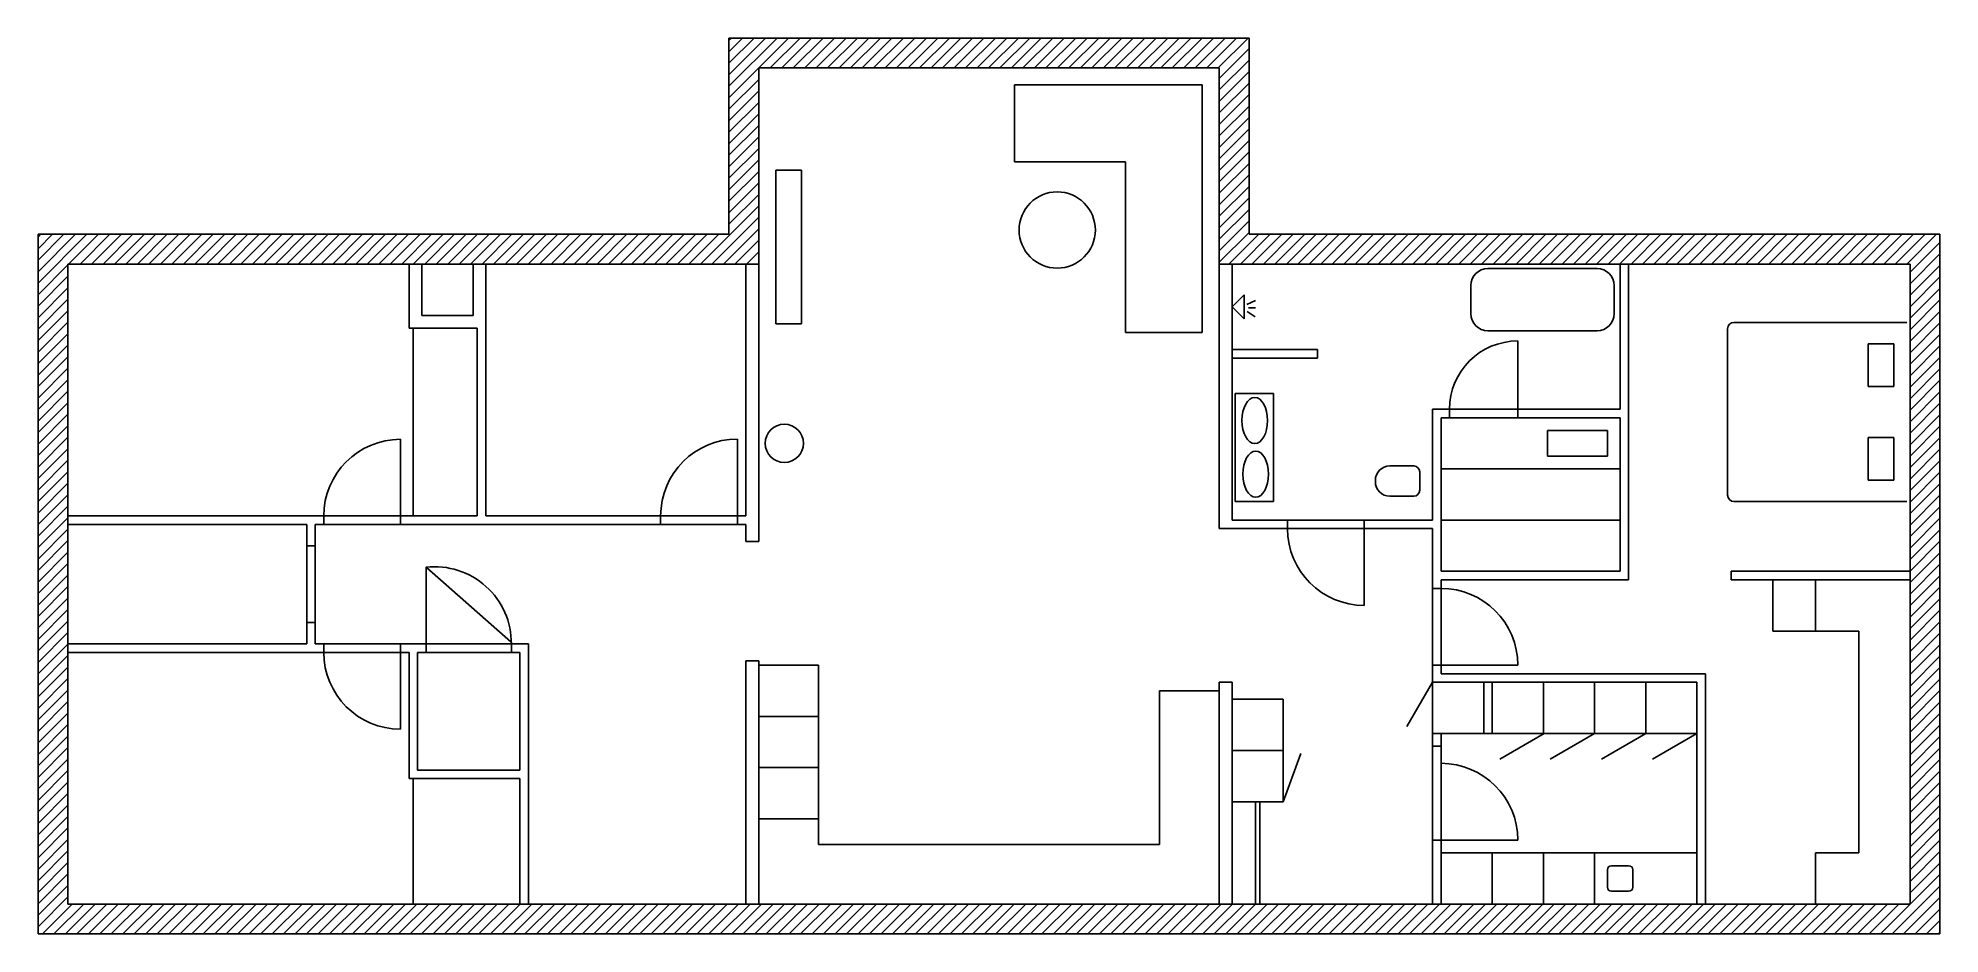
# Model space of a CAD drawing. Header units: millimetres. Extents: x -8450 to 13850, y -10150 to 350.
import ezdxf

# ---------------------------------------------------------------- set-up
doc = ezdxf.new("R2010")
doc.units = ezdxf.units.MM
doc.layers.get('0').update_dxf_attribs({"lineweight": 25, "true_color": 0xffffff})
doc.layers.add('Innerväggar', color=178, linetype='Continuous', lineweight=25, true_color=0x000000)

msp = doc.modelspace()

# ---------------------------------------------------------------- hatches: boundary and pattern name
h = msp.add_hatch()
h.set_pattern_fill('ANSI31', color=256, scale=30, style=0, pattern_type=0)
h.paths.add_polyline_path([(13500, -2300), (5400, -2300), (5400, 0), (0, 0), (0, -2300), (-8100, -2300), (-8100, -9800), (0, -9800), (5400, -9800), (13500, -9800)], flags=0)
h.paths.add_polyline_path([(5750, 350), (5750, -1950), (13850, -1950), (13850, -9800), (13850, -10150), (-8450, -10150), (-8450, -1950), (-350, -1950), (-350, 0), (-350, 350)], flags=0)

# ---------------------------------------------------------------- linework, layer by layer
for p, q in [((-350, 0), (-350, 350)), ((-350, 350), (5750, 350)), ((5750, 350), (5750, -1950)), ((-350, 0), (-350, -1950)), ((0, 0), (5400, 0)), ((0, -2300), (0, 0)), ((5400, -2300), (5400, 0)), ((5200, -200), (3000, -200)), ((3000, -200), (3000, -1100)), ((5200, -3100), (5200, -200)), ((3000, -1100), (4300, -1100)), ((4300, -1100), (4300, -3100)), ((200, -1200), (500, -1200)), ((200, -3000), (200, -1200)), ((500, -1200), (500, -3000)), ((-8450, -10150), (-8450, -1950)), ((-350, -1950), (-8450, -1950)), ((13850, -1950), (5750, -1950)), ((13850, -9800), (13850, -1950)), ((-8100, -9800), (-8100, -2300)), ((-8100, -2300), (0, -2300)), ((-8100, -2300), (-4100, -2300)), ((-8100, -2300), (-8100, -5160)), ((-4100, -2300), (-3950, -2300)), ((-4100, -2300), (-4100, -3050)), ((-3950, -2300), (-3950, -2900)), ((-3350, -2900), (-3350, -2300)), ((-3200, -2300), (-3200, -5250)), ((-3200, -2300), (-1800, -2300)), ((-150, -2300), (-1550, -2300)), ((0, -2300), (-150, -2300)), ((-150, -2300), (-150, -5250)), ((0, -2300), (0, -5550)), ((13500, -2300), (5400, -2300)), ((8550, -2350), (9830, -2350)), ((10100, -4000), (10100, -2300)), ((10200, -6000), (10200, -2300)), ((13500, -9800), (13500, -2300)), ((5550, -2800), (5691, -2659)), ((5691, -2659), (5550, -2800)), ((5691, -2941), (5691, -2659)), ((8350, -2880), (8350, -2550)), ((10030, -2550), (10030, -2880)), ((5550, -2800), (5691, -2941)), ((5724, -2774), (5824, -2725)), ((5726, -2854), (5819, -2918)), ((5741, -2811), (5826, -2811)), ((-4100, -3050), (-3300, -3050)), ((-4100, -3050), (-4050, -3050)), ((-4050, -3050), (-4050, -5250)), ((-3950, -2900), (-3350, -2900)), ((-3300, -3050), (-3300, -5250)), ((500, -3000), (200, -3000)), ((4300, -3100), (5200, -3100)), ((9830, -3080), (8550, -3080)), ((5550, -3300), (6550, -3300)), ((6550, -3300), (6550, -3400)), ((8900, -3200), (8900, -4000)), ((6550, -3400), (5550, -3400)), ((5585, -3815), (5585, -5080)), ((6035, -3815), (5585, -3815)), ((6035, -5080), (6035, -3815)), ((7900, -4100), (7900, -4000)), ((8000, -4000), (7900, -4000)), ((7900, -4000), (8100, -4000)), ((8000, -4000), (10100, -4000)), ((8100, -4000), (8100, -4100)), ((8900, -4000), (8100, -4000)), ((8900, -4100), (8900, -4000)), ((7900, -4100), (7900, -5300)), ((8100, -4100), (8000, -4100)), ((8100, -4100), (8900, -4100)), ((-4200, -4353), (-4200, -5253)), ((-250, -4350), (-250, -5250)), ((9950, -4250), (9250, -4250)), ((9250, -4250), (9250, -4550)), ((9950, -4550), (9950, -4250)), ((7680, -4665), (7400, -4665)), ((9250, -4550), (9950, -4550)), ((7230, -4835), (7230, -4850)), ((7750, -4950), (7750, -4735)), ((8000, -5300), (8000, -4700)), ((8000, -4700), (10100, -4700)), ((5585, -5080), (6035, -5080)), ((7400, -5020), (7680, -5020)), ((-8100, -5260), (-8100, -5160)), ((-8100, -5350), (-8100, -5250)), ((-8100, -5250), (-5100, -5250)), ((-8100, -6660), (-8100, -5260)), ((-5300, -5350), (-8100, -5350)), ((-5300, -5600), (-5300, -5350)), ((-5100, -5350), (-5200, -5350)), ((-5200, -5350), (-5200, -5600)), ((-5100, -5250), (-5100, -5350)), ((-4200, -5250), (-5100, -5250)), ((-5100, -5250), (-5100, -5350)), ((-5100, -5350), (-4200, -5350)), ((-4200, -5350), (-4200, -5250)), ((-4200, -5250), (-4100, -5250)), ((-4100, -5350), (-4200, -5350)), ((-3300, -5250), (-4100, -5250)), ((-3200, -5350), (-4100, -5350)), ((-1150, -5250), (-3200, -5250)), ((-3200, -5350), (-1150, -5350)), ((-1150, -5350), (-1150, -5250)), ((-1150, -5250), (-250, -5250)), ((-1150, -5250), (-250, -5250)), ((-1150, -5350), (-250, -5350)), ((-250, -5350), (-250, -5250)), ((-250, -5250), (-150, -5250)), ((-150, -5350), (-250, -5350)), ((-150, -5350), (-150, -5550)), ((5550, -5300), (7900, -5300)), ((6200, -5400), (6200, -5300)), ((6200, -5300), (7100, -5300)), ((7100, -5300), (7100, -5400)), ((8000, -5300), (8000, -5400)), ((8000, -5900), (8000, -5300)), ((8000, -5300), (10100, -5300)), ((10100, -5400), (10100, -5300)), ((-150, -5550), (0, -5550)), ((5400, -5400), (6200, -5400)), ((5500, -5400), (5600, -5400)), ((5600, -5400), (7900, -5400)), ((7100, -6300), (7100, -5400)), ((7900, -6000), (7900, -5400)), ((8000, -5900), (8000, -5400)), ((10100, -5400), (10100, -5900)), ((-5200, -5600), (-5300, -5600)), ((-5300, -5600), (-5300, -6500)), ((-5200, -5600), (-5200, -6500)), ((-3900, -6750), (-3900, -5850)), ((-3894, -5857), (-2906, -6726)), ((7900, -6000), (7900, -6100)), ((8100, -5900), (8000, -5900)), ((8100, -6000), (8000, -6000)), ((8000, -6100), (8000, -6000)), ((8100, -5900), (10100, -5900)), ((8100, -6000), (10100, -6000)), ((10100, -6000), (10200, -6000)), ((13500, -5900), (11400, -5900)), ((11400, -5900), (11400, -6000)), ((11400, -6000), (13500, -6000)), ((13500, -6000), (11890, -6000)), ((11890, -6600), (11890, -6000)), ((13500, -6000), (12000, -6000)), ((13500, -6000), (12390, -6000)), ((12390, -6000), (12390, -6600)), ((13500, -6000), (13500, -5900)), ((13500, -6000), (13500, -6700)), ((7900, -6100), (8000, -6100)), ((7900, -6100), (7900, -7000)), ((8000, -6100), (8000, -7000)), ((-8100, -6760), (-8100, -6660)), ((-5200, -6500), (-5300, -6500)), ((-5300, -6500), (-5300, -6750)), ((-5200, -6750), (-5200, -6500)), ((12390, -6600), (11890, -6600)), ((12390, -6600), (12900, -6600)), ((12900, -9200), (12900, -6600)), ((-8100, -6760), (-8100, -6750)), ((-5300, -6750), (-8100, -6750)), ((-8100, -9800), (-8100, -6760)), ((-8100, -9800), (-8100, -6850)), ((-8100, -6850), (-5100, -6850)), ((-5100, -6750), (-5200, -6750)), ((-5100, -6850), (-5100, -6750)), ((-5100, -6750), (-4200, -6750)), ((-4200, -6850), (-5100, -6850)), ((-5100, -6850), (-4200, -6850)), ((-4200, -6850), (-4200, -6750)), ((-4200, -6750), (-3900, -6750)), ((-4100, -6850), (-4200, -6850)), ((-4200, -6850), (-4200, -7750)), ((-4100, -8330), (-4100, -6850)), ((-3900, -6850), (-4000, -6850)), ((-4000, -6850), (-4000, -8230)), ((-3900, -6750), (-3900, -6850)), ((-3900, -6750), (-2900, -6750)), ((-2900, -6850), (-3900, -6850)), ((-2900, -6750), (-2700, -6750)), ((-2900, -6850), (-2900, -6750)), ((-2800, -6850), (-2900, -6850)), ((-2800, -8230), (-2800, -6850)), ((-2700, -6750), (-2700, -9800)), ((-150, -6950), (-150, -9800)), ((0, -6950), (-150, -6950)), ((0, -6950), (0, -9800)), ((700, -7000), (0, -7000)), ((0, -7000), (0, -7600)), ((700, -7300), (700, -7000)), ((7900, -7100), (7900, -7000)), ((7900, -7000), (8000, -7000)), ((7900, -7100), (7900, -7850)), ((8000, -7000), (8000, -7100)), ((8000, -7000), (8000, -7000)), ((8000, -7000), (8900, -7000)), ((11100, -7100), (8000, -7100)), ((11100, -7100), (11100, -7700)), ((700, -9100), (700, -7300)), ((700, -7300), (700, -7900)), ((4700, -9100), (4700, -7300)), ((4700, -7300), (5400, -7300)), ((5400, -9800), (5400, -7200)), ((5400, -7200), (5550, -7200)), ((5550, -7200), (5550, -9800)), ((7900, -7200), (7600, -7720)), ((8000, -7200), (7900, -7200)), ((9200, -7200), (8000, -7200)), ((8000, -7200), (8600, -7200)), ((8500, -7200), (8500, -7800)), ((8600, -7200), (8600, -7800)), ((9200, -7200), (9200, -7800)), ((6150, -7400), (5550, -7400)), ((6150, -8000), (6150, -7400)), ((0, -7600), (700, -7600)), ((700, -7600), (700, -8200)), ((8000, -7800), (7900, -7800)), ((8000, -7800), (9200, -7800)), ((0, -7900), (0, -8500)), ((-2800, -8230), (-4000, -8230)), ((700, -8200), (0, -8200)), ((0, -8200), (0, -8800)), ((7900, -8150), (7900, -9050)), ((8000, -9050), (8000, -8150)), ((-4000, -8330), (-4100, -8330)), ((-4100, -8330), (-4050, -8330)), ((-4050, -8330), (-4050, -9800)), ((-4000, -8330), (-2800, -8330)), ((-2800, -8330), (-2800, -9800)), ((5550, -8600), (5825, -8600)), ((5825, -8600), (5825, -9800)), ((5875, -9800), (5875, -8600)), ((0, -8800), (700, -8800)), ((0, -9800), (0, -9100)), ((700, -9100), (4700, -9100)), ((7900, -9050), (8000, -9050)), ((8000, -9050), (8900, -9050)), ((12390, -9800), (12390, -9200)), ((12390, -9200), (12900, -9200)), ((0, -9800), (-8100, -9800)), ((-8100, -9800), (-4100, -9800)), ((-2800, -9800), (-2900, -9800)), ((5400, -9800), (0, -9800)), ((5400, -9800), (13500, -9800)), ((5775, -9800), (5825, -9800)), ((13500, -9800), (12390, -9800)), ((13500, -9800), (12400, -9800)), ((13850, -9800), (13850, -10150)), ((13850, -10150), (-8450, -10150))]:
    msp.add_line(p, q)
for centre, radius in [((3500, -1900), 447), ((300, -4400), 224)]:
    msp.add_circle(centre, radius)
for centre, radius, start, end in [((8550, -2550), 200, 90, 180), ((9830, -2550), 200, 0, 90), ((8550, -2880), 200, 180, 270), ((9830, -2880), 200, 270, 0), ((8900, -4000), 800, 90, 180), ((-4200, -5253), 900, 90, 180), ((-250, -5250), 900, 90, 180), ((7400, -4835), 170, 90, 180), ((7680, -4735), 70, 0, 90), ((7400, -4850), 170, 180, 270), ((7680, -4950), 70, 270, 0), ((7100, -5400), 900, 180, 270), ((-3800, -6746), 900, 359.7303, 96.38), ((-3899, -5851), 1, 138.0128, 318.0128), ((8000, -7000), 900, 0, 90), ((-4200, -6850), 900, 180, 270), ((8000, -9050), 900, 0, 90)]:
    msp.add_arc(centre, radius, start, end)
for centre in [(5816, -4133), (5827, -4761)]:
    msp.add_ellipse(centre, major_axis=(0, 270), ratio=0.555556)
at = {"layer": 'Innerväggar'}
for p, q in [((5400, -2300), (5400, -5300)), ((5550, -5300), (5550, -2300)), ((10100, -2300), (10000, -2300)), ((11360, -3057), (11360, -5007)), ((13460, -2982), (11435, -2982)), ((13310, -3232), (13010, -3232)), ((13010, -3232), (13010, -3732)), ((13310, -3732), (13310, -3232)), ((13010, -3732), (13310, -3732)), ((8000, -5300), (8000, -4100)), ((8100, -4100), (10100, -4100)), ((10100, -5300), (10100, -4100)), ((13010, -4832), (13010, -4332)), ((13010, -4332), (13310, -4332)), ((13310, -4332), (13310, -4832)), ((13310, -4832), (13010, -4832)), ((11435, -5082), (13460, -5082)), ((5400, -5400), (5400, -5300)), ((5500, -5400), (5400, -5400)), ((11100, -7200), (11100, -7100)), ((9200, -7200), (11000, -7200)), ((9800, -7800), (9800, -7200)), ((9800, -7200), (10400, -7200)), ((10400, -7200), (10400, -7800)), ((11000, -7200), (11000, -9800)), ((11100, -9800), (11100, -7200)), ((5400, -7600), (5400, -7500)), ((5400, -7800), (5400, -9800)), ((5550, -7700), (5550, -9800)), ((8000, -8150), (8000, -7800)), ((9210, -7800), (8690, -8100)), ((9200, -7800), (11000, -7800)), ((9200, -7800), (9800, -7800)), ((9800, -7800), (9280, -8100)), ((10400, -7800), (9880, -8100)), ((11000, -7800), (10480, -8100)), ((6150, -8000), (5550, -8000)), ((6150, -8000), (6150, -8600)), ((7900, -8150), (7900, -7850)), ((7900, -7950), (8000, -7950)), ((6150, -8600), (6355, -8036)), ((6150, -8600), (5550, -8600)), ((5550, -8600), (5550, -9200)), ((7900, -9800), (7900, -9050)), ((7900, -9050), (8000, -9050)), ((8000, -9050), (8000, -9800)), ((8000, -9800), (8000, -9200)), ((8000, -9800), (8000, -9200)), ((8000, -9200), (11000, -9200)), ((8000, -9200), (8600, -9200)), ((8600, -9200), (8600, -9800)), ((8600, -9200), (9200, -9200)), ((9200, -9200), (9200, -9800)), ((9800, -9200), (9800, -9800)), ((9800, -9200), (10400, -9200)), ((10000, -9350), (10200, -9350)), ((9950, -9600), (9950, -9400)), ((10250, -9400), (10250, -9600)), ((5500, -9800), (6100, -9800)), ((6100, -9800), (7900, -9800)), ((10200, -9650), (10000, -9650)), ((11000, -9800), (11100, -9800))]:
    msp.add_line(p, q, dxfattribs=at)
for centre, radius, start, end in [((11435, -3057), 75, 90, 180), ((11435, -5007), 75, 180, 270), ((10000, -9400), 50, 90, 180), ((10200, -9400), 50, 0, 90), ((10000, -9600), 50, 180, 270), ((10200, -9600), 50, 270, 0)]:
    msp.add_arc(centre, radius, start, end, dxfattribs=at)

doc.saveas('drawing.dxf')
